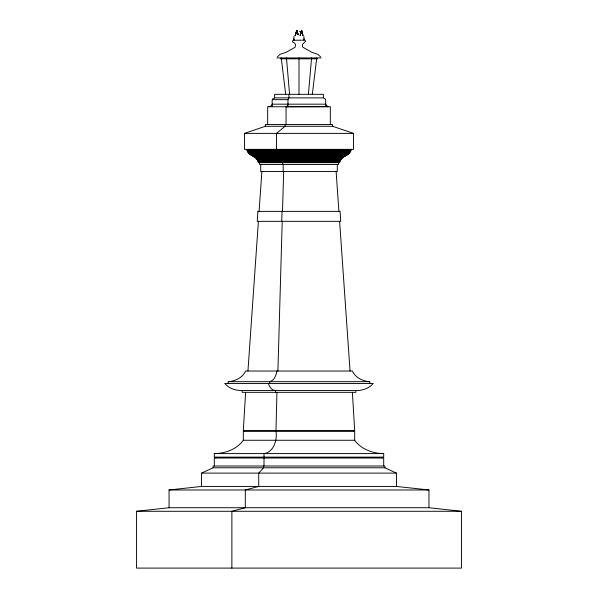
<?xml version="1.0" encoding="UTF-8"?>
<svg xmlns="http://www.w3.org/2000/svg" width="598" height="598" viewBox="0 0 598 598"><rect width="100%" height="100%" fill="white"/><g stroke="black" fill="none" stroke-linecap="round" stroke-linejoin="round"><path stroke-width="0.9" d="M299.007 94.327L299.015 57.931M304.233 38.818L303.844 40.029L303.911 36.351M275.984 430.5L276.941 392.333M281.74 221.335L282.032 211.378M277.906 371.029L282.219 221.335M282.51 211.378L283.654 171.559M287.974 104.03L287.496 105.868L286.502 106.75L328.452 106.623L326.433 105.495L325.686 104.03M245.629 392.333L243.311 430.5L354.689 430.5L352.372 392.333M247.946 371.029L258.396 221.335M259.091 211.378L261.872 171.559M287.974 106.75L287.974 99.649L288.931 97.878L288.931 94.327M308.426 94.327L311.565 57.931M300.226 35.686L301.519 30.334L300.054 35.686M301.527 30.334L300.346 34.781M268.756 106.75L271.156 105.868L272.314 104.03M312.313 94.327L316.753 57.931M351.213 149.365C350.234 156.213 340.441 155.801 339.612 162.678L258.388 162.678C257.559 155.801 247.766 156.213 246.787 149.365M276.941 371.029C276.119 375.208 274.362 380.47 269.75 381.681L269.75 383.453M272.314 106.75C272.86 104.276 270.393 98.274 274.632 97.878L323.369 97.878L323.369 94.327L274.632 94.327L274.632 97.878M293.954 36.351L294.022 40.029L293.64 38.818M295.307 35.686L296.81 30.334L298.178 34.781M295.143 35.686L296.81 30.334L295.098 35.686M277.442 56.84L280.096 54.328L286.21 52.288L295.038 47.294L295.584 44.656L294.679 43.138L292.504 41.838L292.908 40.32L300.704 40.178M243.311 440.27C236.733 449.33 225.199 453.516 214.301 453.583L214.301 457.134L383.699 457.134L383.699 453.583C372.801 453.516 361.267 449.33 354.689 440.27L354.689 431.39L243.311 431.39L243.311 440.27L354.689 440.27M169.055 507.732L169.055 489.979L201.541 486.428L201.541 473.115L213.142 467.786L384.858 467.786L396.459 473.115L396.459 486.428L428.945 489.979L428.945 507.732L461.439 511.283L461.439 568.1L136.561 568.1L136.561 511.283L169.055 507.732L428.945 507.732M244.47 133.384L265.355 126.283L332.645 126.283L353.53 133.384L353.53 149.365L244.47 149.365L244.47 133.384L353.53 133.384M228.227 383.453L228.227 381.681C235.216 381.188 242.653 377.704 245.629 371.029L352.372 371.029C355.347 377.704 362.784 381.188 369.773 381.681L369.773 383.453M355.855 390.554C362.261 390.688 369.041 388.468 373.257 383.453L224.743 383.453C228.959 388.468 235.739 390.688 242.145 390.554L355.855 390.554L355.855 392.333L242.145 392.333L242.145 390.554M326.665 106.638L328.452 106.623M301.041 40.178L301.594 40.178M302.401 40.178L304.823 40.215L305.645 41.284L302.528 44.319L302.386 46.3L302.962 47.294L311.79 52.288L317.904 54.328L320.558 56.84M276.867 57.931L321.133 57.931M280.372 58.813L317.628 58.813M272.314 99.649L287.974 99.649M272.299 104.172L325.701 104.172M246.959 150.038L351.041 150.038M247.191 150.703L350.809 150.703M247.482 151.354L350.518 151.354M247.841 151.989L350.159 151.989M248.252 152.602L349.748 152.602M248.723 153.185L349.277 153.185M249.246 153.746L348.754 153.746M249.829 154.269L348.171 154.269M250.45 154.762L347.55 154.762M251.123 155.226L346.877 155.226M251.84 155.644L346.16 155.644M252.588 156.018L345.412 156.018M253.365 156.384L344.635 156.384M254.098 156.788L343.902 156.788M254.785 157.237L343.215 157.237M255.428 157.723L342.572 157.723M256.019 158.253L341.981 158.253M256.549 158.814L341.451 158.814M257.02 159.404L340.98 159.404M257.432 160.017L340.568 160.017M257.775 160.66L340.225 160.66M258.044 161.318L339.956 161.318M258.254 161.998L339.746 161.998M228.227 381.681L369.773 381.681M214.301 453.583L383.699 453.583M201.541 473.115L396.459 473.115M201.541 486.428L396.459 486.428M169.055 489.979L428.945 489.979M136.561 511.283L461.439 511.283M323.66 97.915L325.641 99.425L325.686 105.846M299.598 31.283L299.837 31.724M298.208 34.781L296.9 30.334L298.051 34.781M302.603 34.781L301.601 30.334L302.125 33.391M268.315 383.453C269.406 386.659 271.656 390.584 275.506 390.554L275.506 392.333M302.199 33.391L303.074 35.686L301.609 30.334M285.687 94.327L281.247 57.931M277.427 149.365C277.203 154.508 282.51 157.528 282.219 162.678M289.589 94.327L286.457 57.931M336.128 171.559L338.909 211.378M339.604 221.335L350.054 371.029M384.858 467.786L384.858 466.014L213.142 466.014L213.142 467.786M383.699 466.014L383.699 458.023L214.301 458.023L214.301 466.014M381.958 457.134L381.958 458.023M353.53 430.5L353.53 431.39M338.446 162.678L338.446 164.457L259.554 164.457L259.554 162.678M337.287 164.457L337.287 171.559L260.713 171.559L260.713 164.457M332.645 126.283L332.645 124.511L265.355 124.511L265.355 126.283M330.328 124.511L330.328 106.75L267.672 106.75L267.672 124.511M286.053 106.75L286.053 124.511M285.096 124.511L285.096 126.283L276.463 133.384L276.463 149.365M283.175 164.457L283.175 171.559M282.697 162.678L282.697 164.457M276.463 430.5L276.463 431.39M275.984 431.39C277.472 439.709 273.749 452.305 264.002 453.583L264.002 457.134M264.72 457.134L264.72 458.023M264.002 458.023L264.002 466.014M263.524 466.014L263.524 467.786L258.725 473.115L258.725 486.428L245.3 489.979L245.3 507.732L231.875 511.283L231.875 568.1M244.47 430.5L244.47 431.39M216.042 457.134L216.042 458.023M257.932 211.378L257.237 221.335L340.763 221.335L340.068 211.378L257.932 211.378"/></g></svg>
